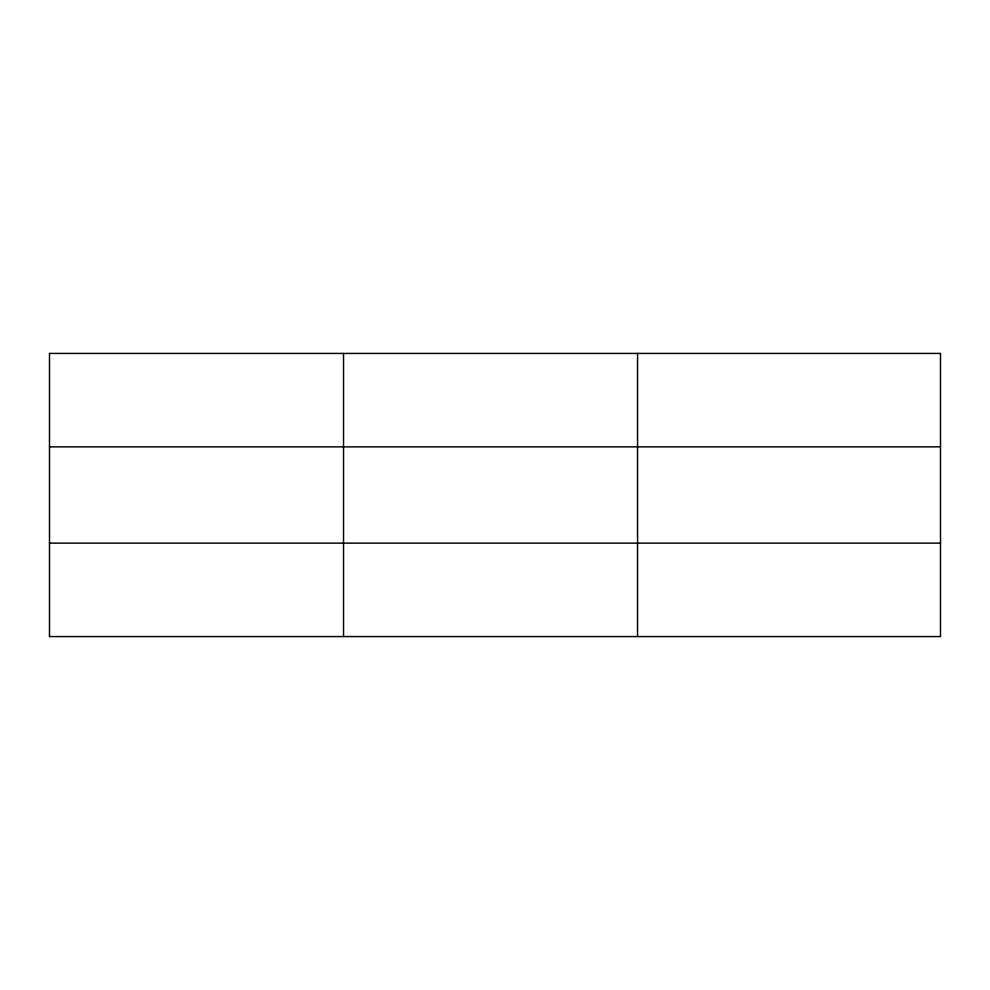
<?xml version="1.0" encoding="UTF-8"?>
<svg xmlns="http://www.w3.org/2000/svg" width="990" height="990" viewBox="0 0 990 990"><rect width="100%" height="100%" fill="white"/><g stroke="black" fill="none" stroke-linecap="round" stroke-linejoin="round"><path stroke-width="1.49" d="M343.53 353.43L343.53 636.57M637.56 353.43L637.56 636.57M940.5 446.861L940.5 353.43L49.5 353.43L49.5 636.57L940.5 636.57L940.5 446.861L49.5 446.861M49.5 543.139L940.5 543.139"/></g></svg>
